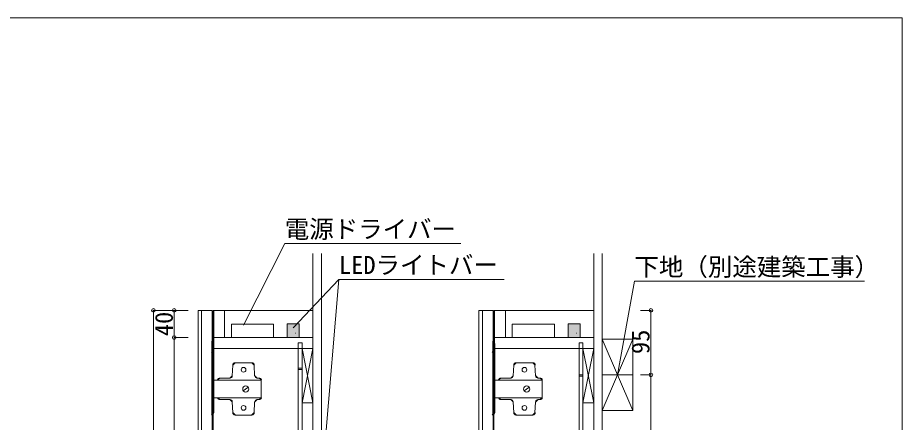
# Model space of a CAD drawing. Units: millimetres at full size, sheet at 1:9; details may follow other scales. Extents: x -1874 to 1873, y -1240 to 1240.
# Drawn here: x 571 to 1873, y 645 to 1240 of the extents above; entities that cross this region are included whole.
import ezdxf
from ezdxf.enums import TextEntityAlignment as Align

# ---------------------------------------------------------------- set-up
doc = ezdxf.new("R2010")
doc.units = ezdxf.units.MM
doc.header["$LTSCALE"] = 9
doc.header["$PDMODE"] = 32
doc.header["$PDSIZE"] = 5.4
doc.layers.add('0-0_0', color=7, linetype='Continuous', lineweight=15)
doc.layers.add('1-0', color=7, linetype='Continuous', lineweight=15)
doc.styles.add('ＭＳ ゴシック', font='')
doc.styles.get('ＭＳ ゴシック').set_extended_font_data('MS Gothic')

msp = doc.modelspace()

# ---------------------------------------------------------------- linework, layer by layer
at = {"layer": '0-0_0', "lineweight": 18}
msp.add_lwpolyline([(-1874.068, -1240.29), (1873.294, -1240.29), (1873.294, 1239.758), (-1874.068, 1239.758)], close=True, dxfattribs=at)
at = {"layer": '1-0'}
for p, q in [((903.652, 787.583), (964.496, 907.625)), ((1005.865, 893.055), (1005.865, -240.246)), ((1018.365, 893.055), (1018.365, 777.033)), ((1419.316, 893.055), (1419.316, -240.246)), ((1431.816, 893.055), (1431.816, 777.033)), ((1044.225, 854.812), (979.477, 95.215)), ((1202.937, 854.812), (1287.148, 854.812)), ((1728.952, 851.99), (1817.503, 851.99)), ((857.861, 809.226), (836.861, 809.226)), ((836.861, 809.226), (836.861, 45.226)), ((841.861, 809.226), (841.861, 45.226)), ((857.861, 795.226), (857.861, 809.226)), ((857.861, 809.226), (857.861, 45.226)), ((859.865, 769.23), (859.865, 809.226)), ((875.865, 769.23), (875.865, 809.226)), ((1005.865, 764.23), (1005.865, 809.226)), ((1271.312, 809.226), (1250.312, 809.226)), ((1250.312, 809.226), (1250.312, 45.226)), ((1255.312, 809.226), (1255.312, 45.226)), ((1271.312, 795.226), (1271.312, 809.226)), ((1271.312, 809.226), (1271.312, 45.226)), ((1273.316, 769.23), (1273.316, 809.226)), ((1289.316, 769.23), (1289.316, 809.226)), ((1419.316, 764.23), (1419.316, 809.226)), ((1005.865, 794.23), (1005.865, 89.226)), ((1419.316, 794.23), (1419.316, 89.226)), ((885.865, 788.73), (885.865, 769.23)), ((947.865, 788.73), (885.865, 788.73)), ((947.865, 788.73), (947.865, 769.23)), ((985.865, 789.23), (985.865, 769.23)), ((1299.316, 788.73), (1299.316, 769.23)), ((1361.316, 788.73), (1299.316, 788.73)), ((1361.316, 788.73), (1361.316, 769.23)), ((1399.316, 789.23), (1399.316, 769.23)), ((1005.865, 769.23), (859.865, 769.23)), ((859.865, 753.23), (859.865, 769.23)), ((979.967, 775.73), (980.476, 775.73)), ((1005.865, 779.23), (1005.865, 674.23)), ((1018.365, 777.033), (1018.365, -240.246)), ((1419.316, 769.23), (1273.316, 769.23)), ((1273.316, 753.23), (1273.316, 769.23)), ((1393.418, 775.73), (1393.928, 775.73)), ((1419.316, 779.23), (1419.316, 674.23)), ((1431.816, 777.033), (1431.816, -240.246)), ((989.865, 761.217), (989.865, 107.395)), ((1403.316, 761.217), (1403.316, 107.395)), ((1476.816, 766.73), (1431.816, 661.73)), ((1431.816, 766.73), (1476.816, 661.73)), ((1005.865, 753.23), (859.865, 753.23)), ((1005.865, 753.23), (989.865, 673.23)), ((1005.865, 673.23), (989.865, 753.23)), ((1419.316, 753.23), (1273.316, 753.23)), ((1419.316, 753.23), (1403.316, 673.23)), ((1419.316, 673.23), (1403.316, 753.23)), ((989.865, 724.23), (984.365, 724.23)), ((989.865, 722.23), (984.365, 722.23)), ((1403.316, 714.23), (1397.816, 714.23)), ((1403.316, 712.23), (1397.816, 712.23)), ((1431.816, 714.23), (1476.816, 714.23)), ((1005.865, 673.23), (989.865, 673.23)), ((1419.316, 673.23), (1403.316, 673.23)), ((1431.816, 661.73), (1476.816, 661.73))]:
    msp.add_line(p, q, dxfattribs=at)
at = {"layer": '1-0', "color": 4, "lineweight": 9}
for p, q in [((771.2, 809.226), (822.442, 809.226)), ((771.2, 809.226), (771.2, 45.226)), ((801.722, 809.226), (801.722, 769.23)), ((801.722, 809.226), (822.442, 809.226)), ((1503.328, 809.226), (1488.102, 809.226)), ((1503.328, 809.226), (1503.328, 724.23)), ((801.722, 769.23), (822.442, 769.23)), ((801.722, 769.23), (801.722, 99.226)), ((1503.328, 714.23), (1488.102, 714.23))]:
    msp.add_line(p, q, dxfattribs=at)
at = {"layer": '1-0', "color": 8, "lineweight": 18}
for p, q in [((859.925, 744.69), (856.467, 748.147)), ((1273.376, 744.69), (1269.919, 748.147)), ((891.405, 732.134), (887.947, 728.677)), ((919.609, 728.677), (916.152, 732.134)), ((1304.856, 732.134), (1301.399, 728.677)), ((1333.061, 728.677), (1329.603, 732.134)), ((868.841, 709.571), (865.493, 706.978)), ((883.762, 709.571), (887.216, 712.871)), ((920.341, 712.871), (923.794, 709.571)), ((930.053, 706.978), (926.706, 709.571)), ((1282.292, 709.571), (1278.945, 706.978)), ((1297.213, 709.571), (1300.667, 712.871)), ((1333.792, 712.871), (1337.246, 709.571)), ((1343.505, 706.978), (1340.157, 709.571)), ((865.493, 680.502), (868.841, 677.909)), ((887.216, 674.608), (883.762, 677.909)), ((923.794, 677.909), (920.341, 674.608)), ((926.706, 677.909), (930.053, 680.502)), ((1278.945, 680.502), (1282.292, 677.909)), ((1300.667, 674.608), (1297.213, 677.909)), ((1337.246, 677.909), (1333.792, 674.608)), ((1340.157, 677.909), (1343.505, 680.502)), ((856.467, 655.696), (859.925, 659.153)), ((887.947, 658.802), (891.405, 655.345)), ((916.152, 655.345), (919.609, 658.802)), ((1269.919, 655.696), (1273.376, 659.153)), ((1301.399, 658.802), (1304.856, 655.345)), ((1329.603, 655.345), (1333.061, 658.802))]:
    msp.add_line(p, q, dxfattribs=at)
at = {"layer": '1-0'}
for points in [[(964.496, 907.625), (1135.553, 907.625), (1137.16, 907.625), (1223.769, 907.625)], [(976.818, 783.439), (1044.225, 854.812), (1202.937, 854.812)], [(1454.316, 714.23), (1479.131, 851.99), (1728.952, 851.99)], [(858.865, 764.23), (858.865, 809.226), (1005.865, 809.226)], [(1272.316, 764.23), (1272.316, 809.226), (1419.316, 809.226)], [(985.865, 789.23), (967.865, 789.23), (967.865, 769.23)], [(1399.316, 789.23), (1381.316, 789.23), (1381.316, 769.23)], [(858.865, 764.23), (858.865, 59.226), (1005.865, 59.226)], [(989.865, 761.217), (984.365, 761.217), (984.365, 107.395)], [(1272.316, 764.23), (1272.316, 59.226), (1419.316, 59.226)], [(1403.316, 761.217), (1397.816, 761.217), (1397.816, 107.395)], [(1431.816, 766.73), (1476.816, 766.73), (1476.816, 661.73)]]:
    msp.add_lwpolyline(points, dxfattribs=at)
at = {"layer": '1-0', "color": 8, "lineweight": 18}
for points in [[(857.325, 655.332), (857.325, 763.783), (857.325, 655.332)], [(859.925, 760.508), (859.925, 658.971), (859.925, 760.508)], [(1270.777, 655.332), (1270.777, 763.783), (1270.777, 655.332)], [(1273.376, 760.508), (1273.376, 658.971), (1273.376, 760.508)], [(915.97, 732.134), (891.223, 732.134), (915.97, 732.134)], [(1329.421, 732.134), (1304.674, 732.134), (1329.421, 732.134)], [(887.947, 728.495), (887.219, 712.846), (887.947, 728.495)], [(919.973, 712.846), (919.245, 728.495), (919.973, 712.846)], [(1301.399, 728.495), (1300.671, 712.846), (1301.399, 728.495)], [(1333.424, 712.846), (1332.697, 728.495), (1333.424, 712.846)], [(883.58, 709.207), (868.659, 709.207), (883.58, 709.207)], [(926.524, 709.207), (923.612, 709.207), (926.524, 709.207)], [(1297.031, 709.207), (1282.11, 709.207), (1297.031, 709.207)], [(1339.975, 709.207), (1337.064, 709.207), (1339.975, 709.207)], [(903.232, 690.646), (910.147, 695.741), (903.232, 690.646)], [(1316.684, 690.646), (1323.598, 695.741), (1316.684, 690.646)], [(883.58, 677.909), (868.659, 677.909), (883.58, 677.909)], [(926.524, 677.909), (923.612, 677.909), (926.524, 677.909)], [(1297.031, 677.909), (1282.11, 677.909), (1297.031, 677.909)], [(1339.975, 677.909), (1337.064, 677.909), (1339.975, 677.909)], [(887.947, 658.62), (887.219, 674.633), (887.947, 658.62)], [(919.973, 674.633), (919.245, 658.62), (919.973, 674.633)], [(1301.399, 658.62), (1300.671, 674.633), (1301.399, 658.62)], [(1333.424, 674.633), (1332.697, 658.62), (1333.424, 674.633)], [(915.97, 654.981), (891.223, 654.981), (915.97, 654.981)], [(1329.421, 654.981), (1304.674, 654.981), (1329.421, 654.981)]]:
    msp.add_lwpolyline(points, dxfattribs=at)
at = {"layer": '1-0', "color": 4, "lineweight": 9}
msp.add_lwpolyline([(1503.328, 724.23), (1503.328, 144.226), (1503.328, 59.226)], dxfattribs=at)
at = {"layer": '1-0', "color": 8, "lineweight": 18}
for points in [[(859.925, 706.659), (929.799, 706.659), (929.799, 680.456), (859.925, 680.456), (929.799, 680.456), (929.799, 706.659)], [(1273.376, 706.659), (1343.251, 706.659), (1343.251, 680.456), (1273.376, 680.456), (1343.251, 680.456), (1343.251, 706.659)]]:
    msp.add_lwpolyline(points, close=True, dxfattribs=at)
for centre, radius in [((903.778, 721.762), 3.457), ((903.778, 721.762), 3.457), ((1317.23, 721.762), 3.457), ((1317.23, 721.762), 3.457), ((907.054, 693.376), 4.549), ((907.054, 693.376), 4.549), ((1320.505, 693.376), 4.549), ((1320.505, 693.376), 4.549), ((903.778, 665.717), 3.457), ((903.778, 665.717), 3.457), ((1317.23, 665.717), 3.457), ((1317.23, 665.717), 3.457)]:
    msp.add_circle(centre, radius, dxfattribs=at)
for centre, start, end in [((856.467, 744.69), 359.99996, 90.00004), ((1269.919, 744.69), 359.99996, 90.00004), ((891.405, 728.677), 89.99996, 180.00004), ((916.152, 728.677), 359.99996, 90.00004), ((1304.856, 728.677), 89.99996, 180.00004), ((1329.603, 728.677), 359.99996, 90.00004), ((868.841, 706.113), 90, 165.52001), ((883.762, 713.028), 269.99997, 357.39629), ((923.794, 713.028), 182.60371, 270.00003), ((926.706, 706.113), 14.47999, 90), ((1282.292, 706.113), 90, 165.52001), ((1297.213, 713.028), 269.99997, 357.39629), ((1337.246, 713.028), 182.60371, 270.00003), ((1340.157, 706.113), 14.47999, 90), ((868.841, 681.366), 194.47999, 270), ((883.762, 674.451), 2.60371, 90.00003), ((923.794, 674.451), 89.99997, 177.39629), ((926.706, 681.366), 270, 345.52001), ((1282.292, 681.366), 194.47999, 270), ((1297.213, 674.451), 2.60371, 90.00003), ((1337.246, 674.451), 89.99997, 177.39629), ((1340.157, 681.366), 270, 345.52001), ((856.467, 659.153), 269.99996, 0.00004), ((891.405, 658.802), 179.99996, 270.00004), ((916.152, 658.802), 269.99996, 0.00004), ((1269.919, 659.153), 269.99996, 0.00004), ((1304.856, 658.802), 179.99996, 270.00004), ((1329.603, 658.802), 269.99996, 0.00004)]:
    msp.add_arc(centre, 3.457, start, end, dxfattribs=at)
at = {"layer": '1-0', "color": 6}
for p in [(771.2, 809.226), (801.722, 809.226), (1503.328, 809.226), (801.722, 769.23), (1503.328, 714.23)]:
    msp.add_point(p, dxfattribs=at)
at = {"layer": '1-0', "color": 9}
for points in [[(967.865, 789.23), (967.865, 769.23), (985.865, 789.23), (985.865, 769.23)], [(1381.316, 789.23), (1381.316, 769.23), (1399.316, 789.23), (1399.316, 769.23)]]:
    msp.add_solid(points, dxfattribs=at)

# ---------------------------------------------------------------- texts
at = {"layer": '1-0', "style": 'ＭＳ ゴシック'}
for s, p in [('電源ドライバー', (964.496, 907.625)), ('LEDライトバー', (1044.225, 854.812)), ('下地（別途建築工事）', (1479.131, 851.99))]:
    msp.add_text(s, height=26.39, dxfattribs=at).set_placement(p, align=Align.BOTTOM_LEFT)
for s, p in [('40', (807.722, 771.228)), ('95', (1509.15, 744.925))]:
    msp.add_text(s, height=26.39, rotation=90, dxfattribs=at).set_placement(p, align=Align.BOTTOM_LEFT)

doc.saveas('drawing.dxf')
